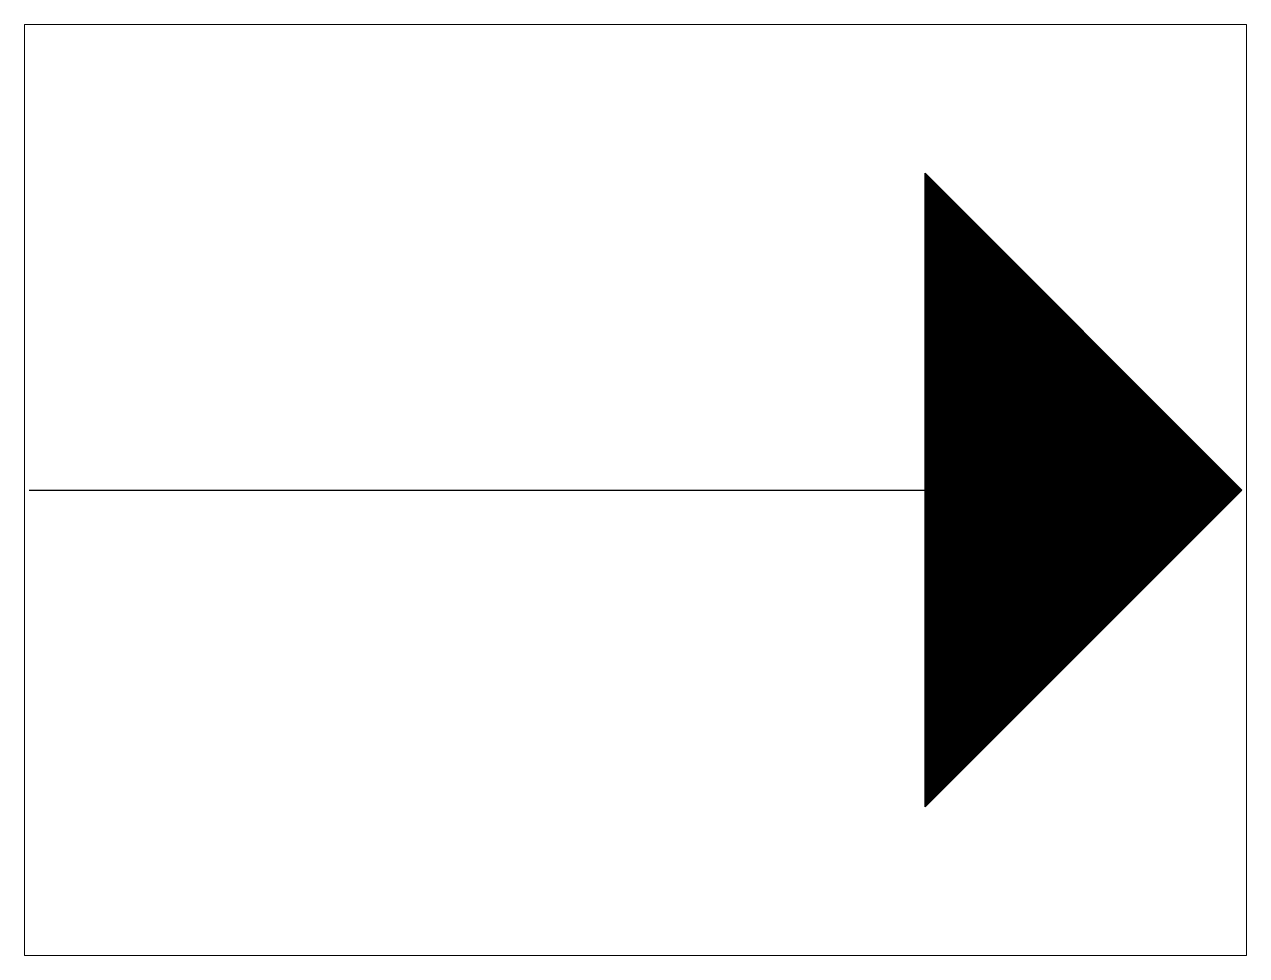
# Paper-space layout 'Layout1' of a CAD drawing. Header units: millimetres. Extents: x 1.05 to 9.45, y 0.8 to 7.2.
# The model-space entities are those that its viewports show. They can reach past a viewport. Long polylines and large blocks are cut down to what shows.
import ezdxf

# ---------------------------------------------------------------- set-up
doc = ezdxf.new("R2010")
doc.units = ezdxf.units.MM
doc.header["$MEASUREMENT"] = 0

# ---------------------------------------------------------------- blocks, each defined once
blk = doc.blocks.new('SNITT_PIL3')
blk.add_solid([(2.828, 0), (2.828, 0), (0, -2.828), (0, 2.828)])
blk = doc.blocks.new('SNITT_LINJE')
blk.add_line((0, 0), (-0.001, 0))

msp = doc.modelspace()

# ---------------------------------------------------------------- hatches: boundary and pattern name
h = msp.add_hatch()
h.set_pattern_fill('USER', color=256, scale=0.008, angle=90, style=0, pattern_type=0)
h.set_pattern_definition([(90, (0, 0), (-0.008, 5e-19), [])])
h.paths.add_polyline_path([(0, -2.828), (2.828, 0), (0, 2.828)])

# ---------------------------------------------------------------- linework, layer by layer
for p, q in [((2.828, 0), (0, 2.828)), ((0, 2.828), (0, -2.828)), ((0, -2.828), (2.828, 0))]:
    msp.add_line(p, q)
msp.add_lwpolyline([(-8, 0), (0, 0)])

# ---------------------------------------------------------------- block references
for name in ['SNITT_PIL3', 'SNITT_LINJE']:
    msp.add_blockref(name, (0, 0))

psp = doc.layouts.get("Layout1")

# ---------------------------------------------------------------- viewports
at = {"layer": '0'}
psp.add_viewport(center=(5.25, 4), size=(8.4, 6.4), view_center_point=(-2.586, 0.0002), view_height=8.312826, dxfattribs=at)

doc.saveas('drawing.dxf')
